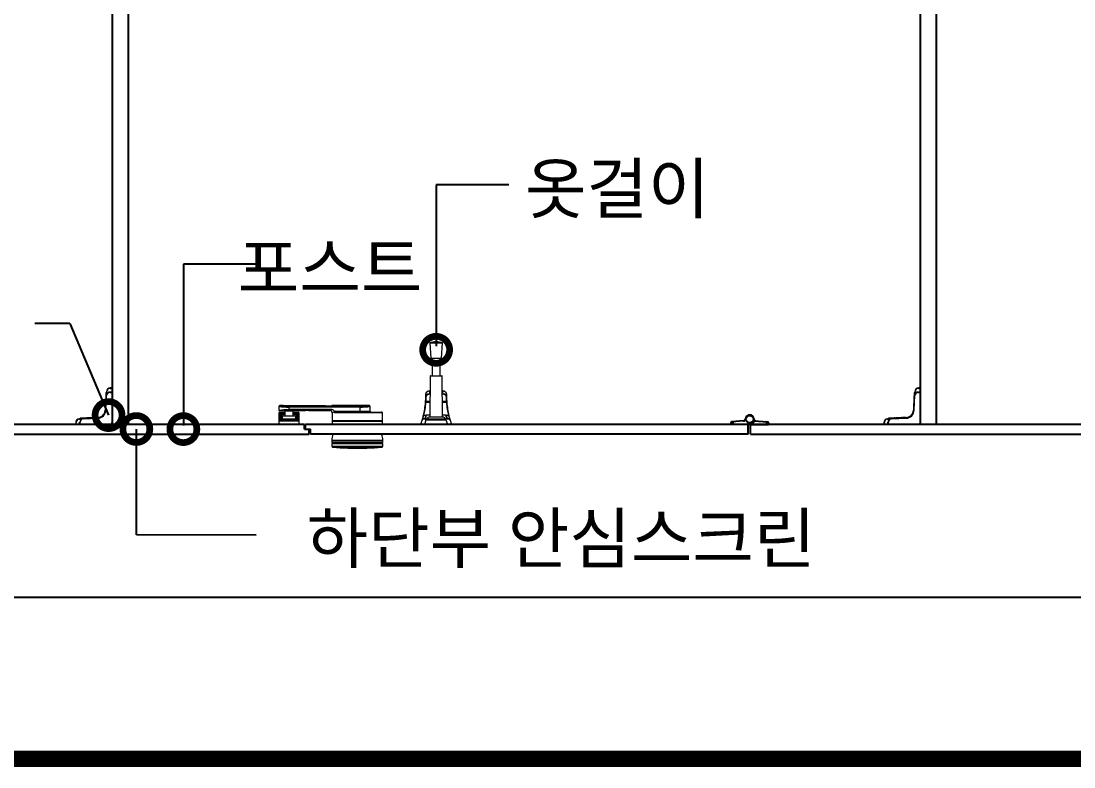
# Model space of a CAD drawing. Extents: x -256 to 8104, y -176 to 5714.
# Drawn here: x 3159 to 3810, y 2764 to 3225 of the extents above; entities that cross this region are included whole.
import ezdxf
from ezdxf.enums import TextEntityAlignment as Align

# ---------------------------------------------------------------- set-up
doc = ezdxf.new("R2010")
doc.units = 0
doc.header["$LTSCALE"] = 30
doc.layers.get('0').update_dxf_attribs({"linetype": 'CONTINUOUS'})
for name, color, linetype in [('0_toilet', 6, 'CONTINUOUS'), ('경첩', 4, 'CONTINUOUS'), ('문자', 3, 'CONTINUOUS'), ('부자재', 4, 'CONTINUOUS'), ('옷걸이', 4, 'CONTINUOUS'), ('잠금쇠(회전형)', 4, 'CONTINUOUS'), ('치수', 1, 'CONTINUOUS'), ('해치', 8, 'CONTINUOUS')]:
    doc.layers.add(name, color=color, linetype=linetype)
doc.styles.add('돋움', font='malgun.ttf')

# ---------------------------------------------------------------- blocks, each defined once
blk = doc.blocks.new('_DOTSMALL')
at = {"color": 0, "linetype": 'ByBlock', "const_width": 0.5}
blk.add_lwpolyline([(-0.0625, 0, 1), (0.0625, 0, 1)], format="xyb", close=True, dxfattribs=at)
blk = doc.blocks.new('A$C63EC304E')
at = {"layer": '치수', "color": 1, "xscale": 2.5, "yscale": 2.5, "zscale": 2.5, "rotation": 234.3098741996962}
blk.add_blockref('_DOTSMALL', (0.312, 0.312), dxfattribs=at)
blk = doc.blocks.new('A$C2BC9653E')
at = {"layer": '치수', "xscale": 0.3333333333333333, "yscale": 0.3333333333333333, "zscale": 0.3333333333333333}
blk.add_blockref('A$C63EC304E', (0, 0), dxfattribs=at)
blk = doc.blocks.new('A$C7FC71301')
at = {"layer": '치수', "rotation": 180}
blk.add_blockref('A$C2BC9653E', (0.208, 0.208), dxfattribs=at)
blk = doc.blocks.new('A$C4A20372B')
at = {"layer": '치수'}
blk.add_blockref('A$C7FC71301', (0, 0), dxfattribs=at)
blk = doc.blocks.new('A$C566469F5')
at = {"layer": '치수'}
blk.add_blockref('A$C4A20372B', (0, 0), dxfattribs=at)
blk = doc.blocks.new('A$C7E317CD4')
at = {"layer": '해치', "xscale": 2, "yscale": 2, "zscale": 2}
blk.add_blockref('A$C566469F5', (0, 0), dxfattribs=at)
blk = doc.blocks.new('A$C601D7F27')
at = {"layer": '치수'}
blk.add_blockref('A$C7E317CD4', (0, 0), dxfattribs=at)
blk = doc.blocks.new('A$C38802C08')
at = {"layer": '치수'}
blk.add_blockref('A$C601D7F27', (0, 0), dxfattribs=at)
blk = doc.blocks.new('STS_02', base_point=(28397.31, -5176.77))
at = {"color": 8}
blk.add_line((30881.47, -2307.52), (32844.05, -2307.52), dxfattribs=at)
at = {"color": 8, "const_width": 10}
blk.add_lwpolyline([(28444.74, -2407.52), (34229.29, -2407.52)], dxfattribs=at)
at = {"layer": '0_toilet'}
for p, q in [((31612.54, -1475.71), (31612.54, -2200.71)), ((31622.54, -1475.71), (31622.54, -2200.71)), ((32112.49, -1475.71), (32112.49, -2200.71)), ((32122.59, -2200.72), (32122.59, -1475.72)), ((31731.47, -2200.71), (31507.54, -2200.71)), ((31731.47, -2203.71), (31731.47, -2200.71)), ((32006.04, -2200.71), (31732.22, -2200.71)), ((31732.22, -2203.71), (31732.22, -2200.71)), ((32006.04, -2206.71), (32006.04, -2200.71)), ((32236.52, -2200.71), (32007.54, -2200.71)), ((32007.54, -2206.71), (32007.54, -2200.71)), ((31507.54, -2206.71), (31734.47, -2206.71)), ((31731.47, -2203.71), (31735.22, -2203.71)), ((31734.47, -2206.71), (31734.47, -2203.71)), ((31735.22, -2206.71), (31735.22, -2203.71)), ((32006.04, -2206.71), (31735.22, -2206.71)), ((32007.54, -2206.71), (32239.52, -2206.71))]:
    blk.add_line(p, q, dxfattribs=at)
at = {"layer": '경첩', "color": 4, "linetype": 'Continuous', "lineweight": 15}
for p, q in [((31608.75, -2181.55), (31608.62, -2184.25)), ((31608.75, -2181.55), (31608.99, -2181.78)), ((31608.86, -2180.95), (31609.02, -2181.11)), ((31609.05, -2180.45), (31608.93, -2182.95)), ((31609.23, -2181.91), (31609.3, -2180.47)), ((31611.28, -2180.71), (31611.28, -2180.96)), ((31612.54, -2180.71), (31611.28, -2180.71)), ((31611.28, -2180.96), (31612.54, -2180.96)), ((31611.29, -2180.71), (31611.29, -2180.61)), ((31611.29, -2180.61), (31612.54, -2180.61)), ((31611.4, -2178.46), (31611.4, -2178.21)), ((31612.54, -2178.21), (31611.4, -2178.21)), ((31611.4, -2178.46), (31612.54, -2178.46)), ((31612.54, -2178.46), (31612.54, -2178.21)), ((31612.54, -2180.61), (31612.54, -2178.46)), ((31612.54, -2180.96), (31612.54, -2180.71)), ((31612.54, -2180.96), (31612.54, -2199.21)), ((32108.7, -2181.55), (32108.57, -2184.25)), ((32108.7, -2181.55), (32108.94, -2181.78)), ((32108.81, -2180.95), (32108.97, -2181.11)), ((32109, -2180.45), (32108.88, -2182.95)), ((32109.18, -2181.91), (32109.25, -2180.47)), ((32111.23, -2180.71), (32111.23, -2180.96)), ((32112.49, -2180.71), (32111.23, -2180.71)), ((32111.23, -2180.96), (32112.49, -2180.96)), ((32111.24, -2180.71), (32111.24, -2180.61)), ((32111.24, -2180.61), (32112.49, -2180.61)), ((32111.35, -2178.46), (32111.35, -2178.21)), ((32112.49, -2178.21), (32111.35, -2178.21)), ((32111.35, -2178.46), (32112.49, -2178.46)), ((32112.49, -2178.46), (32112.49, -2178.21)), ((32112.49, -2180.61), (32112.49, -2178.46)), ((32112.49, -2180.96), (32112.49, -2180.71)), ((32112.49, -2180.96), (32112.49, -2199.21)), ((31608.53, -2186.27), (31608.39, -2189.14)), ((31608.93, -2182.95), (31608.51, -2191.93)), ((31608.53, -2186.27), (31608.77, -2186.51)), ((31608.58, -2185.26), (31608.54, -2185.93)), ((31608.54, -2185.93), (31608.78, -2186.17)), ((31608.58, -2185.26), (31608.81, -2185.5)), ((31608.59, -2184.92), (31608.83, -2185.16)), ((31608.62, -2184.25), (31608.86, -2184.49)), ((31608.76, -2191.94), (31609.18, -2182.97)), ((32108.48, -2186.27), (32108.34, -2189.14)), ((32108.88, -2182.95), (32108.46, -2191.93)), ((32108.48, -2186.27), (32108.72, -2186.51)), ((32108.53, -2185.26), (32108.49, -2185.93)), ((32108.49, -2185.93), (32108.73, -2186.17)), ((32108.53, -2185.26), (32108.76, -2185.5)), ((32108.54, -2184.92), (32108.78, -2185.16)), ((32108.57, -2184.25), (32108.81, -2184.49)), ((32108.71, -2191.94), (32109.13, -2182.97)), ((31607.29, -2194.58), (31607.47, -2194.76)), ((31607.44, -2194.37), (31607.62, -2194.55)), ((31607.7, -2193.93), (31607.89, -2194.12)), ((31607.82, -2193.7), (31608.01, -2193.89)), ((31607.99, -2193.3), (31608.18, -2193.49)), ((31608.14, -2192.77), (31608.35, -2192.98)), ((31608.34, -2192.98), (31608.14, -2192.78)), ((31608.21, -2192.4), (31608.43, -2192.62)), ((31608.24, -2192.18), (31608.47, -2192.4)), ((31608.29, -2191.27), (31608.26, -2191.91)), ((31608.3, -2191.17), (31608.29, -2191.27)), ((31608.29, -2191.27), (31608.53, -2191.51)), ((31608.31, -2190.83), (31608.3, -2191.17)), ((31608.3, -2191.17), (31608.54, -2191.41)), ((31608.32, -2190.73), (31608.31, -2190.83)), ((31608.31, -2190.83), (31608.55, -2191.07)), ((31608.36, -2189.81), (31608.32, -2190.73)), ((31608.32, -2190.73), (31608.56, -2190.97)), ((31608.36, -2189.81), (31608.6, -2190.05)), ((31608.39, -2189.15), (31608.37, -2189.57)), ((31608.37, -2189.57), (31608.61, -2189.81)), ((31608.39, -2189.14), (31608.63, -2189.38)), ((31608.39, -2189.15), (31608.63, -2189.39)), ((32107.24, -2194.58), (32107.42, -2194.76)), ((32107.39, -2194.37), (32107.57, -2194.55)), ((32107.65, -2193.93), (32107.84, -2194.12)), ((32107.77, -2193.7), (32107.96, -2193.89)), ((32107.94, -2193.3), (32108.13, -2193.49)), ((32108.09, -2192.77), (32108.3, -2192.98)), ((32108.29, -2192.98), (32108.09, -2192.78)), ((32108.16, -2192.4), (32108.38, -2192.62)), ((32108.19, -2192.18), (32108.42, -2192.4)), ((32108.24, -2191.27), (32108.21, -2191.91)), ((32108.25, -2191.17), (32108.24, -2191.27)), ((32108.24, -2191.27), (32108.48, -2191.51)), ((32108.26, -2190.83), (32108.25, -2191.17)), ((32108.25, -2191.17), (32108.49, -2191.41)), ((32108.27, -2190.73), (32108.26, -2190.83)), ((32108.26, -2190.83), (32108.5, -2191.07)), ((32108.31, -2189.81), (32108.27, -2190.73)), ((32108.27, -2190.73), (32108.51, -2190.97)), ((32108.31, -2189.81), (32108.55, -2190.05)), ((32108.34, -2189.15), (32108.32, -2189.57)), ((32108.32, -2189.57), (32108.56, -2189.81)), ((32108.34, -2189.14), (32108.58, -2189.38)), ((32108.34, -2189.15), (32108.58, -2189.39)), ((31590.29, -2199.57), (31590.04, -2199.57)), ((31590.04, -2199.57), (31590.04, -2200.71)), ((31590.04, -2200.71), (31590.29, -2200.71)), ((31590.29, -2200.71), (31590.29, -2199.57)), ((31590.29, -2200.71), (31592.44, -2200.71)), ((31594.78, -2197.11), (31592.28, -2197.23)), ((31592.29, -2197.48), (31593.74, -2197.41)), ((31592.44, -2200.71), (31592.44, -2199.46)), ((31592.44, -2199.46), (31592.54, -2199.46)), ((31592.54, -2199.46), (31592.79, -2199.46)), ((31592.54, -2199.46), (31592.54, -2200.71)), ((31592.54, -2200.71), (31592.79, -2200.71)), ((31592.77, -2197.03), (31592.86, -2196.95)), ((31592.77, -2197.03), (31592.94, -2197.2)), ((31592.79, -2200.71), (31592.79, -2199.46)), ((31611.04, -2200.71), (31592.79, -2200.71)), ((31596.07, -2196.8), (31592.86, -2196.95)), ((31603.75, -2196.69), (31594.78, -2197.11)), ((31594.79, -2197.36), (31603.76, -2196.94)), ((31596.07, -2196.8), (31596.31, -2197.04)), ((31596.75, -2196.77), (31596.99, -2197)), ((31597.09, -2196.75), (31597.32, -2196.99)), ((31600.46, -2196.59), (31597.76, -2196.72)), ((31597.76, -2196.72), (31598, -2196.96)), ((31600.46, -2196.59), (31600.7, -2196.83)), ((31601.14, -2196.56), (31601.38, -2196.8)), ((31601.47, -2196.54), (31601.71, -2196.78)), ((31603.5, -2196.45), (31602.15, -2196.51)), ((31602.15, -2196.51), (31602.39, -2196.75)), ((31603.74, -2196.44), (31603.5, -2196.45)), ((31603.5, -2196.45), (31603.74, -2196.69)), ((31604.75, -2196.28), (31604.95, -2196.48)), ((31605.28, -2196.1), (31605.47, -2196.29)), ((31605.52, -2196), (31605.71, -2196.18)), ((31605.99, -2195.75), (31606.17, -2195.93)), ((31606.2, -2195.61), (31606.38, -2195.79)), ((32090.24, -2199.57), (32089.99, -2199.57)), ((32089.99, -2199.57), (32089.99, -2200.71)), ((32089.99, -2200.71), (32090.24, -2200.71)), ((32090.24, -2200.71), (32090.24, -2199.57)), ((32090.24, -2200.71), (32092.39, -2200.71)), ((32094.73, -2197.11), (32092.23, -2197.23)), ((32092.24, -2197.48), (32093.69, -2197.41)), ((32092.39, -2200.71), (32092.39, -2199.46)), ((32092.39, -2199.46), (32092.49, -2199.46)), ((32092.49, -2199.46), (32092.74, -2199.46)), ((32092.49, -2199.46), (32092.49, -2200.71)), ((32092.49, -2200.71), (32092.74, -2200.71)), ((32092.72, -2197.03), (32092.81, -2196.95)), ((32092.72, -2197.03), (32092.89, -2197.2)), ((32092.74, -2200.71), (32092.74, -2199.46)), ((32110.99, -2200.71), (32092.74, -2200.71)), ((32096.02, -2196.8), (32092.81, -2196.95)), ((32103.7, -2196.69), (32094.73, -2197.11)), ((32094.74, -2197.36), (32103.71, -2196.94)), ((32096.02, -2196.8), (32096.26, -2197.04)), ((32096.7, -2196.77), (32096.94, -2197)), ((32097.04, -2196.75), (32097.27, -2196.99)), ((32100.41, -2196.59), (32097.71, -2196.72)), ((32097.71, -2196.72), (32097.95, -2196.96)), ((32100.41, -2196.59), (32100.65, -2196.83)), ((32101.09, -2196.56), (32101.33, -2196.8)), ((32101.42, -2196.54), (32101.66, -2196.78)), ((32103.45, -2196.45), (32102.1, -2196.51)), ((32102.1, -2196.51), (32102.34, -2196.75)), ((32103.69, -2196.44), (32103.45, -2196.45)), ((32103.45, -2196.45), (32103.69, -2196.69)), ((32104.7, -2196.28), (32104.9, -2196.48)), ((32105.23, -2196.1), (32105.42, -2196.29)), ((32105.47, -2196), (32105.66, -2196.18)), ((32105.94, -2195.75), (32106.12, -2195.93)), ((32106.15, -2195.61), (32106.33, -2195.79))]:
    blk.add_line(p, q, dxfattribs=at)
at = {"layer": '경첩', "color": 4, "linetype": 'Continuous', "lineweight": 15, "flags": 128}
for points in [[(31608.77, -2181.03), (31608.77, -2181.14), (31608.76, -2181.26), (31608.76, -2181.4), (31608.75, -2181.55)], [(31608.77, -2181.03), (31608.79, -2181.01), (31608.81, -2181), (31608.83, -2180.98), (31608.84, -2180.97), (31608.85, -2180.96), (31608.86, -2180.95), (31608.86, -2180.95), (31608.86, -2180.95)], [(31609.3, -2180.47), (31609.25, -2180.46), (31609.21, -2180.46), (31609.16, -2180.46), (31609.13, -2180.46), (31609.09, -2180.46), (31609.07, -2180.45), (31609.06, -2180.45), (31609.05, -2180.45)], [(32108.72, -2181.03), (32108.72, -2181.14), (32108.71, -2181.26), (32108.71, -2181.4), (32108.7, -2181.55)], [(32108.72, -2181.03), (32108.74, -2181.01), (32108.76, -2181), (32108.78, -2180.98), (32108.79, -2180.97), (32108.8, -2180.96), (32108.81, -2180.95), (32108.81, -2180.95), (32108.81, -2180.95)], [(32109.25, -2180.47), (32109.2, -2180.46), (32109.16, -2180.46), (32109.11, -2180.46), (32109.08, -2180.46), (32109.04, -2180.46), (32109.02, -2180.45), (32109.01, -2180.45), (32109, -2180.45)], [(31608.62, -2184.25), (31608.62, -2184.38), (31608.61, -2184.5), (31608.61, -2184.62), (31608.6, -2184.72), (31608.6, -2184.81), (31608.59, -2184.87), (31608.59, -2184.91), (31608.59, -2184.92)], [(31608.93, -2182.95), (31608.94, -2182.95), (31608.95, -2182.95), (31608.98, -2182.96), (31609.01, -2182.96), (31609.05, -2182.96), (31609.09, -2182.96), (31609.14, -2182.96), (31609.18, -2182.97)], [(32108.57, -2184.25), (32108.57, -2184.38), (32108.56, -2184.5), (32108.56, -2184.62), (32108.55, -2184.72), (32108.55, -2184.81), (32108.54, -2184.87), (32108.54, -2184.91), (32108.54, -2184.92)], [(32108.88, -2182.95), (32108.89, -2182.95), (32108.9, -2182.95), (32108.93, -2182.96), (32108.96, -2182.96), (32109, -2182.96), (32109.04, -2182.96), (32109.09, -2182.96), (32109.13, -2182.97)], [(31608.14, -2192.77), (31608.14, -2192.77), (31608.14, -2192.77)], [(31608.24, -2192.18), (31608.22, -2192.34), (31608.21, -2192.4)], [(31608.37, -2189.57), (31608.37, -2189.65), (31608.37, -2189.73), (31608.36, -2189.81)], [(31608.39, -2189.14), (31608.39, -2189.14), (31608.39, -2189.15)], [(31608.51, -2191.93), (31608.52, -2191.93), (31608.53, -2191.93), (31608.55, -2191.93), (31608.59, -2191.93), (31608.62, -2191.93), (31608.67, -2191.93), (31608.71, -2191.94), (31608.76, -2191.94)], [(32108.09, -2192.77), (32108.09, -2192.77), (32108.09, -2192.77)], [(32108.19, -2192.18), (32108.17, -2192.34), (32108.16, -2192.4)], [(32108.32, -2189.57), (32108.32, -2189.65), (32108.32, -2189.73), (32108.31, -2189.81)], [(32108.34, -2189.14), (32108.34, -2189.14), (32108.34, -2189.15)], [(32108.46, -2191.93), (32108.47, -2191.93), (32108.48, -2191.93), (32108.5, -2191.93), (32108.54, -2191.93), (32108.57, -2191.93), (32108.62, -2191.93), (32108.66, -2191.94), (32108.71, -2191.94)], [(31592.29, -2197.48), (31592.29, -2197.43), (31592.29, -2197.38), (31592.28, -2197.34), (31592.28, -2197.3), (31592.28, -2197.27), (31592.28, -2197.25), (31592.28, -2197.23), (31592.28, -2197.23)], [(31594.78, -2197.11), (31594.78, -2197.11), (31594.78, -2197.13), (31594.78, -2197.15), (31594.78, -2197.18), (31594.78, -2197.22), (31594.79, -2197.26), (31594.79, -2197.31), (31594.79, -2197.36)], [(31596.75, -2196.77), (31596.73, -2196.77), (31596.7, -2196.77), (31596.63, -2196.77), (31596.55, -2196.77), (31596.45, -2196.78), (31596.33, -2196.79), (31596.2, -2196.79), (31596.07, -2196.8)], [(31597.76, -2196.72), (31597.64, -2196.72), (31597.53, -2196.73), (31597.42, -2196.73), (31597.33, -2196.74), (31597.24, -2196.74), (31597.18, -2196.75), (31597.13, -2196.75), (31597.1, -2196.75), (31597.09, -2196.75)], [(31601.14, -2196.56), (31601.12, -2196.56), (31601.09, -2196.56), (31601.02, -2196.56), (31600.94, -2196.57), (31600.84, -2196.57), (31600.72, -2196.58), (31600.59, -2196.58), (31600.46, -2196.59)], [(31602.15, -2196.51), (31602.02, -2196.52), (31601.89, -2196.52), (31601.77, -2196.53), (31601.67, -2196.53), (31601.59, -2196.54), (31601.53, -2196.54), (31601.49, -2196.54), (31601.47, -2196.54)], [(31603.75, -2196.69), (31603.75, -2196.69), (31603.75, -2196.7), (31603.75, -2196.73), (31603.76, -2196.76), (31603.76, -2196.8), (31603.76, -2196.84), (31603.76, -2196.89), (31603.76, -2196.94)], [(32092.24, -2197.48), (32092.24, -2197.43), (32092.24, -2197.38), (32092.23, -2197.34), (32092.23, -2197.3), (32092.23, -2197.27), (32092.23, -2197.25), (32092.23, -2197.23), (32092.23, -2197.23)], [(32094.73, -2197.11), (32094.73, -2197.11), (32094.73, -2197.13), (32094.73, -2197.15), (32094.73, -2197.18), (32094.73, -2197.22), (32094.74, -2197.26), (32094.74, -2197.31), (32094.74, -2197.36)], [(32096.7, -2196.77), (32096.68, -2196.77), (32096.65, -2196.77), (32096.58, -2196.77), (32096.5, -2196.77), (32096.4, -2196.78), (32096.28, -2196.79), (32096.15, -2196.79), (32096.02, -2196.8)], [(32097.71, -2196.72), (32097.59, -2196.72), (32097.48, -2196.73), (32097.37, -2196.73), (32097.28, -2196.74), (32097.19, -2196.74), (32097.13, -2196.75), (32097.08, -2196.75), (32097.05, -2196.75), (32097.04, -2196.75)], [(32101.09, -2196.56), (32101.07, -2196.56), (32101.04, -2196.56), (32100.97, -2196.56), (32100.89, -2196.57), (32100.79, -2196.57), (32100.67, -2196.58), (32100.54, -2196.58), (32100.41, -2196.59)], [(32102.1, -2196.51), (32101.97, -2196.52), (32101.84, -2196.52), (32101.72, -2196.53), (32101.62, -2196.53), (32101.54, -2196.54), (32101.48, -2196.54), (32101.44, -2196.54), (32101.42, -2196.54)], [(32103.7, -2196.69), (32103.7, -2196.69), (32103.7, -2196.7), (32103.7, -2196.73), (32103.71, -2196.76), (32103.71, -2196.8), (32103.71, -2196.84), (32103.71, -2196.89), (32103.71, -2196.94)]]:
    blk.add_lwpolyline(points, dxfattribs=at)
at = {"layer": '경첩', "color": 4, "linetype": 'Continuous', "lineweight": 15}
for centre, radius, start, end in [((31611.28, -2183.06), 2.35, 90, 177.30166), ((31611.4, -2180.56), 2.35, 90, 177.30166), ((31611.28, -2183.06), 2.1, 90, 177.30166), ((31611.4, -2180.56), 2.1, 90, 177.30166), ((32111.23, -2183.06), 2.35, 90, 177.30166), ((32111.35, -2180.56), 2.35, 90, 177.30166), ((32111.23, -2183.06), 2.1, 90, 177.30166), ((32111.35, -2180.56), 2.1, 90, 177.30166), ((31603.52, -2191.69), 5, 272.69834, 357.30166), ((31603.52, -2191.69), 5.25, 272.69834, 357.30166), ((31603.52, -2191.69), 4.75, 304.38489, 322.56084), ((31603.52, -2191.69), 4.75, 322.56123, 325.61449), ((31603.52, -2191.69), 4.75, 325.61511, 331.82645), ((31603.52, -2191.69), 4.75, 335.00519, 340.23398), ((31603.52, -2191.69), 4.75, 340.23398, 346.75686), ((31603.52, -2191.69), 4.75, 346.83767, 351.3944), ((31603.52, -2191.69), 4.75, 354.09118, 357.30166), ((32103.47, -2191.69), 5, 272.69834, 357.30166), ((32103.47, -2191.69), 5.25, 272.69834, 357.30166), ((32103.47, -2191.69), 4.75, 304.38489, 322.56084), ((32103.47, -2191.69), 4.75, 322.56123, 325.61449), ((32103.47, -2191.69), 4.75, 325.61511, 331.82645), ((32103.47, -2191.69), 4.75, 335.00519, 340.23398), ((32103.47, -2191.69), 4.75, 340.23398, 346.75686), ((32103.47, -2191.69), 4.75, 346.83767, 351.3944), ((32103.47, -2191.69), 4.75, 354.09118, 357.30166), ((31592.39, -2199.57), 2.35, 92.69834, 180), ((31592.39, -2199.57), 2.1, 92.69834, 180), ((31594.89, -2199.46), 2.35, 92.69834, 180), ((31594.89, -2199.46), 2.1, 92.69834, 180), ((31603.52, -2191.69), 4.75, 272.69834, 285), ((31603.52, -2191.69), 4.75, 284.99982, 291.75061), ((31603.52, -2191.69), 4.75, 294.99481, 301.29977), ((31603.52, -2191.69), 4.75, 301.29911, 304.38581), ((31611.04, -2199.21), 1.5, 270, 0), ((32092.34, -2199.57), 2.35, 92.69834, 180), ((32092.34, -2199.57), 2.1, 92.69834, 180), ((32094.84, -2199.46), 2.35, 92.69834, 180), ((32094.84, -2199.46), 2.1, 92.69834, 180), ((32103.47, -2191.69), 4.75, 272.69834, 285), ((32103.47, -2191.69), 4.75, 284.99982, 291.75061), ((32103.47, -2191.69), 4.75, 294.99481, 301.29977), ((32103.47, -2191.69), 4.75, 301.29911, 304.38581), ((32110.99, -2199.21), 1.5, 270, 0)]:
    blk.add_arc(centre, radius, start, end, dxfattribs=at)
at = {"layer": '부자재'}
for p, q in [((31995.35, -2199.79), (31995.35, -2200.71)), ((32006, -2200.71), (31995.35, -2200.71)), ((32003.09, -2198.63), (31995.89, -2199.13)), ((31996.6, -2199.62), (31996.6, -2200.71)), ((32006.81, -2200.16), (32006.81, -2200.96)), ((32007.06, -2200.96), (32006.81, -2200.96)), ((32007.06, -2200.16), (32007.06, -2200.96)), ((32007.53, -2200.67), (32007.53, -2200.71)), ((32007.53, -2200.71), (32018.52, -2200.71)), ((32009.8, -2198.55), (32017.96, -2199.13)), ((32017.27, -2199.62), (32017.27, -2200.71)), ((32018.52, -2199.79), (32018.52, -2200.71))]:
    blk.add_line(p, q, dxfattribs=at)
at = {"layer": '부자재', "color": 1}
blk.add_circle((32006.94, -2197.51), 2.34, dxfattribs=at)
at = {"layer": '부자재'}
for centre, radius, start, end in [((31996.05, -2199.81), 0.7, 101.7765, 181.67124), ((31997.45, -2199.86), 0.884, 113.40773, 164.5497), ((32003.03, -2197.34), 1.29, 272.92313, 352.47243), ((32006.94, -2197.51), 2.62, 270, 180), ((32007.29, -2201.74), 1.65, 102.52675, 141.54753), ((32006.58, -2201.74), 1.65, 43.10029, 77.47325), ((32007.03, -2197.85), 2.86, 280.08401, 345.97919), ((32010.84, -2197.34), 1.29, 187.52757, 267.07687), ((32016.42, -2199.86), 0.884, 15.4503, 67.30044), ((32017.82, -2199.81), 0.7, 358.32876, 78.2235)]:
    blk.add_arc(centre, radius, start, end, dxfattribs=at)
at = {"layer": '옷걸이', "lineweight": 15}
for p, q in [((31808.99, -2150.36), (31809.74, -2159.86)), ((31808.99, -2150.36), (31816.99, -2150.36)), ((31816.24, -2159.86), (31816.99, -2150.36)), ((31809.74, -2159.86), (31816.24, -2159.86)), ((31810.49, -2159.86), (31810.49, -2170.71)), ((31815.49, -2170.71), (31815.49, -2159.86)), ((31809.24, -2170.96), (31809.02, -2196.21)), ((31816.74, -2170.96), (31809.24, -2170.96)), ((31809.49, -2170.71), (31812.99, -2170.71)), ((31812.99, -2170.71), (31816.49, -2170.71)), ((31816.96, -2196.21), (31816.74, -2170.96)), ((31809.16, -2180.08), (31809.06, -2180.08)), ((31809.06, -2180.08), (31809.06, -2180.17)), ((31809.16, -2180.17), (31809.06, -2180.17)), ((31809.07, -2181.7), (31809.07, -2182.05)), ((31809.07, -2181.7), (31809.15, -2181.7)), ((31816.92, -2180.08), (31816.82, -2180.08)), ((31816.92, -2180.17), (31816.82, -2180.17)), ((31816.83, -2181.7), (31816.91, -2181.7)), ((31816.91, -2181.7), (31816.91, -2182.05)), ((31816.92, -2180.08), (31816.92, -2180.17)), ((31809.1, -2187.18), (31806.65, -2187.18)), ((31806.72, -2186.41), (31809.11, -2186.41)), ((31809.14, -2182.05), (31809.07, -2182.05)), ((31816.91, -2182.05), (31816.84, -2182.05)), ((31816.87, -2186.41), (31819.26, -2186.41)), ((31819.33, -2187.18), (31816.88, -2187.18)), ((31803.49, -2200.71), (31804.33, -2198.15)), ((31805.87, -2200.71), (31803.49, -2200.71)), ((31804.33, -2198.15), (31804.34, -2198.14)), ((31804.34, -2198.14), (31804.34, -2198.14)), ((31805.32, -2197.35), (31805.21, -2197.38)), ((31805.29, -2197.45), (31805.28, -2197.46)), ((31820.7, -2197.45), (31805.29, -2197.45)), ((31806.73, -2195.31), (31805.3, -2195.31)), ((31806.73, -2195.32), (31805.3, -2195.32)), ((31806.7, -2198.17), (31805.87, -2200.71)), ((31820.12, -2200.71), (31805.87, -2200.71)), ((31806.67, -2195.87), (31806.74, -2195.29)), ((31806.7, -2198.17), (31806.7, -2197.48)), ((31806.7, -2197.48), (31819.28, -2197.48)), ((31819.28, -2198.17), (31806.7, -2198.17)), ((31817.77, -2196.21), (31808.22, -2196.21)), ((31819.24, -2195.29), (31819.31, -2195.85)), ((31820.68, -2195.31), (31819.25, -2195.31)), ((31820.68, -2195.32), (31819.25, -2195.32)), ((31819.28, -2198.17), (31819.28, -2197.48)), ((31820.12, -2200.71), (31819.28, -2198.17)), ((31822.49, -2200.71), (31820.12, -2200.71)), ((31820.76, -2197.38), (31820.66, -2197.35)), ((31820.7, -2197.46), (31820.7, -2197.45)), ((31820.81, -2197.38), (31820.72, -2197.36)), ((31821.64, -2198.14), (31821.65, -2198.14)), ((31821.65, -2198.14), (31821.65, -2198.15)), ((31821.65, -2198.15), (31822.49, -2200.71))]:
    blk.add_line(p, q, dxfattribs=at)
at = {"layer": '옷걸이', "lineweight": 15, "flags": 128}
for points in [[(31809.06, -2180.08), (31809.01, -2180.08), (31808.68, -2180.1), (31808.35, -2180.15), (31808.03, -2180.23), (31807.74, -2180.33), (31807.46, -2180.47), (31807.21, -2180.63), (31807, -2180.81), (31806.82, -2181.01), (31806.69, -2181.23), (31806.6, -2181.46), (31806.56, -2181.69), (31806.57, -2181.73)], [(31809.06, -2180.17), (31808.64, -2180.19), (31808.23, -2180.26), (31807.85, -2180.37), (31807.5, -2180.52), (31807.19, -2180.71), (31806.94, -2180.93), (31806.75, -2181.17), (31806.62, -2181.43), (31806.56, -2181.75), (31806.56, -2181.8)], [(31806.57, -2183.3), (31806.61, -2183.03), (31806.72, -2182.77), (31806.89, -2182.52), (31807.13, -2182.3), (31807.42, -2182.1), (31807.76, -2181.94), (31808.13, -2181.82), (31808.53, -2181.74), (31809.07, -2181.7)], [(31816.91, -2181.7), (31817.33, -2181.72), (31817.74, -2181.79), (31818.12, -2181.9), (31818.47, -2182.05), (31818.78, -2182.24), (31819.03, -2182.46), (31819.22, -2182.7), (31819.35, -2182.95), (31819.41, -2183.3)], [(31819.42, -2181.8), (31819.42, -2181.78), (31819.4, -2181.56), (31819.33, -2181.33), (31819.23, -2181.12), (31819.08, -2180.92), (31818.89, -2180.73), (31818.67, -2180.56), (31818.42, -2180.41), (31818.13, -2180.29), (31817.83, -2180.19), (31817.51, -2180.13), (31817.18, -2180.09), (31816.92, -2180.08)], [(31819.42, -2181.8), (31819.39, -2181.53), (31819.29, -2181.27), (31819.12, -2181.02), (31818.89, -2180.79), (31818.61, -2180.59), (31818.27, -2180.43), (31817.9, -2180.3), (31817.5, -2180.21), (31817, -2180.17), (31816.92, -2180.17)], [(31806.4, -2187.16), (31806.41, -2187.16), (31806.42, -2187.16), (31806.45, -2187.16), (31806.48, -2187.17), (31806.52, -2187.17), (31806.56, -2187.17), (31806.61, -2187.18), (31806.65, -2187.18)], [(31809.07, -2182.05), (31808.59, -2182.09), (31808.23, -2182.16), (31807.89, -2182.27), (31807.58, -2182.42), (31807.32, -2182.59), (31807.11, -2182.79), (31806.95, -2183.02), (31806.86, -2183.25), (31806.82, -2183.49)], [(31819.16, -2183.49), (31819.1, -2183.18), (31818.99, -2182.95), (31818.82, -2182.73), (31818.59, -2182.54), (31818.31, -2182.37), (31818, -2182.24), (31817.65, -2182.14), (31817.29, -2182.07), (31816.91, -2182.05)], [(31819.58, -2187.16), (31819.57, -2187.16), (31819.56, -2187.16), (31819.53, -2187.16), (31819.5, -2187.17), (31819.47, -2187.17), (31819.42, -2187.17), (31819.38, -2187.18), (31819.33, -2187.18)], [(31805.05, -2195.51), (31805.06, -2195.5), (31805.06, -2195.51)], [(31805.26, -2197.36), (31805.2, -2197.37), (31805.16, -2197.39)], [(31805.26, -2197.36), (31805.27, -2197.35), (31805.32, -2197.35)], [(31805.32, -2197.35), (31805.29, -2197.43), (31805.29, -2197.45)], [(31805.3, -2195.32), (31805.3, -2195.31), (31805.3, -2195.32)], [(31807.5, -2197.42), (31807.08, -2197.4), (31806.84, -2197.38), (31806.76, -2197.35), (31806.86, -2197.31), (31807.14, -2197.27), (31807.25, -2197.26)], [(31809.03, -2194.93), (31808.43, -2194.95), (31807.16, -2195)], [(31818.82, -2195), (31817.24, -2194.94), (31816.95, -2194.93)], [(31818.73, -2197.26), (31819.01, -2197.29), (31819.2, -2197.33), (31819.2, -2197.36), (31819.03, -2197.39), (31818.7, -2197.41), (31818.24, -2197.43)], [(31820.7, -2197.45), (31820.69, -2197.43), (31820.66, -2197.35)], [(31820.72, -2197.36), (31820.71, -2197.35), (31820.66, -2197.35)]]:
    blk.add_lwpolyline(points, dxfattribs=at)
at = {"layer": '옷걸이', "lineweight": 15}
for centre, radius, start, end in [((31812.99, -2160.66), 11.04, 68.76069, 111.23931), ((31809.49, -2170.96), 0.25, 90, 179.5), ((31816.49, -2170.96), 0.25, 0.5, 90), ((31753.81, -2181.33), 55.27, 359.61891, 1.20733), ((31872.17, -2181.33), 55.27, 178.79267, 180.38109), ((31753.81, -2182.94), 52.77, 346.23171, 355.4136), ((31753.81, -2182.94), 53.02, 346.50971, 355.4136), ((31753.8, -2182.94), 52.77, 355.41362, 356.45105), ((31753.81, -2182.94), 52.77, 356.45107, 359.60958), ((31806.7, -2186.19), 0.23, 185.45744, 275.18876), ((31753.81, -2182.94), 52.77, 359.60958, 1.23689), ((31806.8, -2183.27), 0.227, 188.20874, 276.39203), ((31772.75, -2183.78), 34.07, 354.27357, 355.56682), ((31753.81, -2183.13), 53.02, 356.45107, 359.60958), ((31819.18, -2183.27), 0.227, 263.60797, 351.79126), ((31872.17, -2183.13), 53.02, 180.39042, 183.54893), ((31819.28, -2186.19), 0.23, 264.81124, 354.54256), ((31853.23, -2183.78), 34.08, 184.43326, 185.72635), ((31872.17, -2182.94), 53.02, 184.5864, 193.49029), ((31872.17, -2182.94), 52.77, 178.76311, 180.39042), ((31872.17, -2182.94), 52.77, 180.39042, 183.54893), ((31872.17, -2182.94), 52.76, 183.54888, 184.58645), ((31872.17, -2182.94), 52.77, 184.5864, 193.76829), ((31805.28, -2198.46), 1, 89.99372, 161.80813), ((31755.05, -2183.28), 51.47, 343.23764, 346.25768), ((31805.44, -2198.52), 1.17, 101.39698, 160.6752), ((31755.45, -2183.11), 51.33, 343.52264, 346.23766), ((31805.29, -2195.57), 0.247, 89.25852, 165.91582), ((31805.3, -2195.56), 0.25, 90.27283, 166.23947), ((31804.88, -2195.58), 1.81, 282.06066, 352.51429), ((31804.75, -2195.18), 2.24, 284.82654, 3.59318), ((31806.98, -2195.29), 0.248, 89.5881, 179.72305), ((31807.09, -2195.37), 0.376, 79.93932, 150.54556), ((31807.13, -2195.31), 0.307, 84.77864, 118.98165), ((31806.82, -2195.89), 1.43, 284.10574, 346.92454), ((31813.12, -1796.33), 401.13, 269.19679, 270.73159), ((31819.16, -2195.88), 1.44, 193.11861, 255.96551), ((31818.85, -2195.27), 0.271, 58.63439, 97.60531), ((31818.88, -2195.39), 0.4, 32.00917, 97.80826), ((31821.23, -2195.18), 2.24, 176.39085, 255.18943), ((31819, -2195.29), 0.248, 0.27695, 90.4119), ((31821.09, -2195.59), 1.8, 186.78644, 258.2605), ((31820.68, -2195.56), 0.25, 13.76166, 89.45314), ((31820.69, -2195.57), 0.247, 14.08418, 90.74148), ((31870.37, -2183.16), 51.15, 193.75841, 196.46904), ((31820.7, -2198.46), 1, 18.19187, 90.00628), ((31820.55, -2198.52), 1.16, 19.29372, 79.39421), ((31871.16, -2183.22), 51.71, 193.74931, 196.75644)]:
    blk.add_arc(centre, radius, start, end, dxfattribs=at)
at = {"layer": '잠금쇠(회전형)', "linetype": 'Continuous', "lineweight": 15}
for p, q in [((31715.72, -2189.61), (31715.72, -2192.11)), ((31715.72, -2192.11), (31718.98, -2192.11)), ((31715.72, -2193.71), (31715.72, -2200.71)), ((31716.12, -2193.71), (31715.72, -2193.71)), ((31716.12, -2198.71), (31716.12, -2193.71)), ((31716.12, -2193.71), (31716.58, -2193.71)), ((31718.06, -2189.11), (31716.22, -2189.11)), ((31716.22, -2193.21), (31716.58, -2193.21)), ((31716.58, -2193.71), (31716.58, -2193.21)), ((31716.58, -2193.21), (31718.47, -2193.21)), ((31716.58, -2193.71), (31716.58, -2198.25)), ((31718.47, -2193.71), (31716.58, -2193.71)), ((31716.72, -2194.21), (31718.47, -2194.21)), ((31716.72, -2198.22), (31716.72, -2194.21)), ((31717.22, -2194.71), (31716.72, -2194.21)), ((31717.22, -2194.71), (31717.22, -2198.21)), ((31718.47, -2194.71), (31717.22, -2194.71)), ((31718.47, -2193.71), (31718.47, -2193.21)), ((31718.47, -2193.21), (31719.47, -2193.21)), ((31718.47, -2194.21), (31718.47, -2193.71)), ((31718.97, -2193.71), (31718.47, -2193.71)), ((31718.47, -2194.21), (31718.47, -2194.71)), ((31718.47, -2194.21), (31718.97, -2194.21)), ((31719.47, -2194.71), (31718.47, -2194.71)), ((31718.97, -2193.71), (31718.97, -2194.21)), ((31719.47, -2193.71), (31718.97, -2193.71)), ((31718.97, -2194.21), (31719.47, -2194.21)), ((31718.98, -2192.11), (31718.98, -2192.11)), ((31719.47, -2192.61), (31719.47, -2195.46)), ((31744.47, -2189.31), (31721.97, -2189.31)), ((31744.47, -2189.31), (31721.97, -2189.31)), ((31721.97, -2189.31), (31721.97, -2189.31)), ((31721.97, -2189.55), (31765.97, -2189.55)), ((31721.97, -2190.04), (31721.97, -2189.55)), ((31721.97, -2190.04), (31721.97, -2191.61)), ((31765.97, -2190.04), (31721.97, -2190.04)), ((31748.42, -2191.61), (31721.97, -2191.61)), ((31724.47, -2195.46), (31724.47, -2192.61)), ((31724.47, -2193.21), (31725.47, -2193.21)), ((31724.97, -2193.71), (31724.47, -2193.71)), ((31724.47, -2194.21), (31724.97, -2194.21)), ((31725.47, -2194.71), (31724.47, -2194.71)), ((31724.97, -2192.11), (31732.23, -2192.11)), ((31725.47, -2193.71), (31724.97, -2193.71)), ((31724.97, -2194.21), (31724.97, -2193.71)), ((31724.97, -2194.21), (31725.47, -2194.21)), ((31725.47, -2193.21), (31725.47, -2193.71)), ((31725.47, -2193.21), (31727.35, -2193.21)), ((31727.35, -2193.71), (31725.47, -2193.71)), ((31725.47, -2193.71), (31725.47, -2194.21)), ((31725.47, -2194.21), (31727.22, -2194.21)), ((31725.47, -2194.21), (31725.47, -2194.71)), ((31726.72, -2194.71), (31725.47, -2194.71)), ((31727.22, -2194.21), (31726.72, -2194.71)), ((31726.72, -2198.21), (31726.72, -2194.71)), ((31727.22, -2194.21), (31727.22, -2198.22)), ((31727.35, -2193.21), (31727.35, -2193.71)), ((31727.35, -2193.21), (31727.72, -2193.21)), ((31727.35, -2198.25), (31727.35, -2193.71)), ((31727.35, -2193.71), (31727.81, -2193.71)), ((31727.81, -2193.71), (31727.81, -2198.71)), ((31728.22, -2193.71), (31727.81, -2193.71)), ((31728.22, -2200.71), (31728.22, -2193.71)), ((31734.22, -2192.11), (31747.15, -2192.11)), ((31744.47, -2189.31), (31744.47, -2189.31)), ((31747.15, -2192.11), (31747.15, -2192.11)), ((31771.72, -2189.11), (31748.37, -2189.11)), ((31748.72, -2193.69), (31748.72, -2198.61)), ((31750.04, -2193.11), (31750.02, -2192.92)), ((31779.72, -2193.61), (31750.16, -2193.61)), ((31750.82, -2193.11), (31750.82, -2192.61)), ((31750.82, -2192.61), (31765.97, -2192.61)), ((31750.82, -2193.11), (31779.22, -2193.11)), ((31765.97, -2189.55), (31765.97, -2190.04)), ((31765.97, -2192.61), (31765.97, -2190.04)), ((31765.97, -2193.11), (31765.97, -2192.61)), ((31765.97, -2192.61), (31772.22, -2192.61)), ((31772.22, -2192.61), (31772.22, -2189.61)), ((31779.72, -2198.61), (31779.72, -2193.61)), ((31715.72, -2200.71), (31728.22, -2200.71)), ((31727.81, -2198.71), (31716.12, -2198.71)), ((31716.58, -2198.25), (31716.72, -2198.22)), ((31716.72, -2198.22), (31716.8, -2198.21)), ((31716.8, -2198.21), (31727.13, -2198.21)), ((31717.72, -2195.71), (31717.72, -2197.21)), ((31724.86, -2195.71), (31717.72, -2195.71)), ((31717.72, -2197.21), (31724.86, -2197.21)), ((31717.97, -2195.46), (31724.69, -2195.46)), ((31724.69, -2197.46), (31717.97, -2197.46)), ((31724.69, -2195.46), (31725.97, -2195.46)), ((31725.97, -2197.46), (31724.69, -2197.46)), ((31726.22, -2195.71), (31724.86, -2195.71)), ((31724.86, -2197.21), (31726.22, -2197.21)), ((31726.22, -2197.21), (31726.22, -2195.71)), ((31727.13, -2198.21), (31727.22, -2198.22)), ((31727.22, -2198.22), (31727.35, -2198.25)), ((31779.72, -2198.61), (31748.72, -2198.61)), ((31748.72, -2198.71), (31748.72, -2200.46)), ((31748.72, -2198.71), (31779.72, -2198.71)), ((31748.72, -2200.46), (31779.72, -2200.46)), ((31779.47, -2200.71), (31748.97, -2200.71)), ((31756.47, -2198.61), (31756.47, -2198.71)), ((31771.97, -2198.71), (31771.97, -2198.61)), ((31776.61, -2198.71), (31776.61, -2198.61)), ((31778.7, -2198.71), (31778.7, -2198.61)), ((31778.72, -2198.71), (31778.72, -2198.61)), ((31779.72, -2200.46), (31779.72, -2198.71)), ((31779.25, -2206.81), (31749.18, -2206.81)), ((31749.32, -2206.71), (31764.22, -2206.71)), ((31764.22, -2206.71), (31779.11, -2206.71)), ((31748.47, -2210.71), (31748.47, -2211.71)), ((31779.97, -2210.71), (31748.47, -2210.71)), ((31779.97, -2211.71), (31748.47, -2211.71)), ((31748.47, -2212.71), (31748.47, -2214.26)), ((31779.97, -2212.71), (31748.47, -2212.71)), ((31748.47, -2214.26), (31764.22, -2214.26)), ((31779.47, -2212.21), (31748.97, -2212.21)), ((31779.47, -2212.21), (31748.97, -2212.21)), ((31764.22, -2214.26), (31779.97, -2214.26)), ((31779.97, -2211.71), (31779.97, -2210.71)), ((31779.97, -2214.26), (31779.97, -2212.71)), ((31764.22, -2214.76), (31748.92, -2214.76)), ((31752.08, -2215.03), (31764.22, -2215.03)), ((31752.09, -2215.03), (31776.34, -2215.03)), ((31776.05, -2215.05), (31752.38, -2215.05)), ((31758.55, -2215.21), (31758.63, -2215.21)), ((31758.63, -2215.21), (31769.8, -2215.21)), ((31761.51, -2215.3), (31761.51, -2215.21)), ((31762.04, -2215.47), (31766.39, -2215.47)), ((31762.04, -2215.47), (31766.39, -2215.47)), ((31762.4, -2215.21), (31762.4, -2215.32)), ((31762.4, -2215.32), (31766.03, -2215.32)), ((31765.97, -2215.44), (31762.46, -2215.44)), ((31779.51, -2214.76), (31764.22, -2214.76)), ((31764.22, -2215.03), (31776.35, -2215.03)), ((31766.03, -2215.32), (31766.03, -2215.21)), ((31766.92, -2215.21), (31766.92, -2215.3)), ((31769.8, -2215.21), (31769.96, -2215.21))]:
    blk.add_line(p, q, dxfattribs=at)
at = {"layer": '잠금쇠(회전형)', "linetype": 'Continuous', "lineweight": 15, "flags": 128}
for points in [[(31721.97, -2189.31), (31721.31, -2189.3), (31720.66, -2189.29), (31720.07, -2189.26), (31719.51, -2189.23), (31719.04, -2189.2), (31718.63, -2189.17), (31718.34, -2189.14), (31718.14, -2189.12), (31718.05, -2189.11), (31718.06, -2189.12)], [(31758.53, -2215.26), (31758.35, -2215.25), (31758.28, -2215.23), (31758.3, -2215.22), (31758.43, -2215.21), (31758.55, -2215.21)], [(31762.46, -2215.44), (31762.45, -2215.44), (31762.44, -2215.43), (31762.43, -2215.42), (31762.42, -2215.41), (31762.41, -2215.39), (31762.41, -2215.37), (31762.41, -2215.34), (31762.4, -2215.32)], [(31765.97, -2215.44), (31765.98, -2215.44), (31765.99, -2215.43), (31766, -2215.42), (31766.01, -2215.41), (31766.02, -2215.39), (31766.02, -2215.37), (31766.02, -2215.34), (31766.03, -2215.32)], [(31769.96, -2215.21), (31770.02, -2215.21), (31770.13, -2215.22), (31770.15, -2215.23), (31770.07, -2215.25), (31769.9, -2215.26)]]:
    blk.add_lwpolyline(points, dxfattribs=at)
at = {"layer": '잠금쇠(회전형)', "linetype": 'Continuous', "lineweight": 15}
for centre, radius, start, end in [((31716.22, -2189.61), 0.5, 90, 180), ((31722, -2143.65), 46.39, 262.20818, 269.95155), ((31722.01, -2231.54), 39.93, 90.07036, 99.07748), ((31716.22, -2193.71), 0.5, 90, 180), ((31716.6, -2193.7), 0.485, 91.96218, 181.83618), ((31722.01, -2150.69), 38.85, 261.42989, 269.94115), ((31718.47, -2193.71), 0.5, 0, 90), ((31718.47, -2194.21), 0.5, 270, 0), ((31721.97, -2232.36), 40.36, 85.73711, 94.23801), ((31718.97, -2192.61), 0.5, 0.43639, 88.04749), ((31721.97, -2220.2), 27.7, 84.8219, 95.14791), ((31724.97, -2192.61), 0.5, 89.96877, 179.9724), ((31725.47, -2193.71), 0.5, 90, 180), ((31725.47, -2194.21), 0.5, 180, 270), ((31727.33, -2193.7), 0.485, 358.16382, 88.03782), ((31727.72, -2193.71), 0.5, 0, 90), ((31733.22, -2231.42), 39.32, 88.54257, 91.43969), ((31744.46, -2149.69), 39.62, 270.01404, 275.67028), ((31739.71, -2171.09), 22.3, 289.48526, 292.98802), ((31747.15, -2193.68), 1.56, 359.59497, 89.95031), ((31748.5, -2193.15), 1.54, 8.60077, 92.9035), ((31770.65, -2241.34), 52.46, 113.13853, 114.70837), ((31750.81, -2193.79), 1.18, 89.48836, 132.25903), ((31751.73, -2192.97), 1.69, 184.58266, 202.32751), ((31750.74, -2193.7), 0.588, 82.63369, 171.85158), ((31765.93, -2150.76), 38.79, 270.0516, 278.57737), ((31765.93, -2143.72), 46.32, 270.0429, 277.79737), ((31771.72, -2189.61), 0.5, 0, 90), ((31772.72, -2192.61), 0.5, 180, 270), ((31779.22, -2193.61), 0.5, 0, 90), ((31716.87, -2199.02), 0.816, 110.82653, 158.26403), ((31717.97, -2195.71), 0.25, 90, 180), ((31717.97, -2197.21), 0.25, 180, 270), ((31725.97, -2195.71), 0.25, 0, 90), ((31725.97, -2197.21), 0.25, 270, 0), ((31727.06, -2199.02), 0.816, 21.73597, 69.17347), ((31748.97, -2200.46), 0.25, 180, 270), ((31779.47, -2200.46), 0.25, 270, 0), ((31759.51, -2210.71), 11.04, 159.29961, 180), ((31749.32, -2206.86), 0.15, 90, 159.29961), ((31779.11, -2206.86), 0.15, 20.70039, 90), ((31768.92, -2210.71), 11.04, 0, 20.70039), ((31748.47, -2212.21), 0.5, 0, 90), ((31748.47, -2212.21), 0.5, 270, 0), ((31748.97, -2214.26), 0.5, 180, 264.55841), ((31779.97, -2212.21), 0.5, 90, 180), ((31779.97, -2212.21), 0.5, 180, 270), ((31779.47, -2214.26), 0.5, 275.44159, 0), ((31764.22, -2054.17), 161.31, 264.55841, 265.68596), ((31752.09, -2214.9), 0.125, 265.68596, 270), ((31752.39, -2214.93), 0.125, 235.46261, 265.79687), ((31764.22, -2054.02), 161.46, 265.79687, 269.22758), ((31758.51, -2217), 1.78, 88.63824, 96.02732), ((31764.49, -2134.56), 80.92, 265.77886, 267.82871), ((31764.57, -2134.54), 80.82, 266.53826, 267.82898), ((31761.4, -2215.31), 0.114, 281.53171, 6.60874), ((31762.46, -2184.71), 30.74, 268.0585, 270.00127), ((31762.4, -2192.75), 22.57, 267.73509, 270.00139), ((31765.97, -2184.99), 30.45, 269.98969, 271.95054), ((31766.03, -2192.96), 22.36, 269.98808, 272.27544), ((31764.22, -2054.02), 161.46, 270.77242, 274.20313), ((31763.86, -2134.54), 80.82, 272.17102, 273.46174), ((31767.03, -2215.31), 0.114, 173.39126, 258.46829), ((31763.94, -2134.56), 80.92, 272.17129, 274.22114), ((31769.91, -2215.18), 0.0882, 204.57309, 265.36208), ((31769.98, -2216.34), 1.13, 83.08581, 90.71909), ((31776.04, -2214.93), 0.125, 274.20313, 304.53739), ((31776.34, -2214.9), 0.125, 270, 274.31404), ((31764.22, -2054.17), 161.31, 274.31404, 275.44159)]:
    blk.add_arc(centre, radius, start, end, dxfattribs=at)
at = {"layer": '치수'}
for p, q in [((31813.04, -2052.64), (31813.04, -2152.47)), ((31858, -2052.64), (31813.04, -2052.64)), ((31656.68, -2101.65), (31656.68, -2201.48)), ((31701.64, -2101.65), (31656.68, -2101.65)), ((31586.47, -2138.42), (31564.77, -2138.42)), ((31586.47, -2138.42), (31610.36, -2194.98)), ((31627.54, -2269.09), (31627.54, -2203.59)), ((31701.66, -2269.13), (31627.54, -2269.09))]:
    blk.add_line(p, q, dxfattribs=at)
at = {"layer": '해치', "xscale": -20, "yscale": 20, "zscale": 20}
for p, rotation in [((31817.16, -2150.47), 89.99999999999986), ((31660.79, -2199.48), 89.99999999999994)]:
    blk.add_blockref('A$C38802C08', p, dxfattribs=dict(at, rotation=rotation))
for p in [(31614.53, -2199.15), (31631.71, -2207.75)]:
    blk.add_blockref('A$C38802C08', p, dxfattribs=at)
at = {"layer": '문자', "style": '돋움'}
for s, p in [('옷걸이', (31925.01, -2054.65)), ('포스트', (31747.38, -2103.36)), ('하단부 안심스크린', (31890.26, -2270.84))]:
    blk.add_text(s, height=30.337, dxfattribs=at).set_placement(p, align=Align.MIDDLE)

msp = doc.modelspace()

# ---------------------------------------------------------------- block references
msp.add_blockref('STS_02', (0, 0))

doc.saveas('drawing.dxf')
